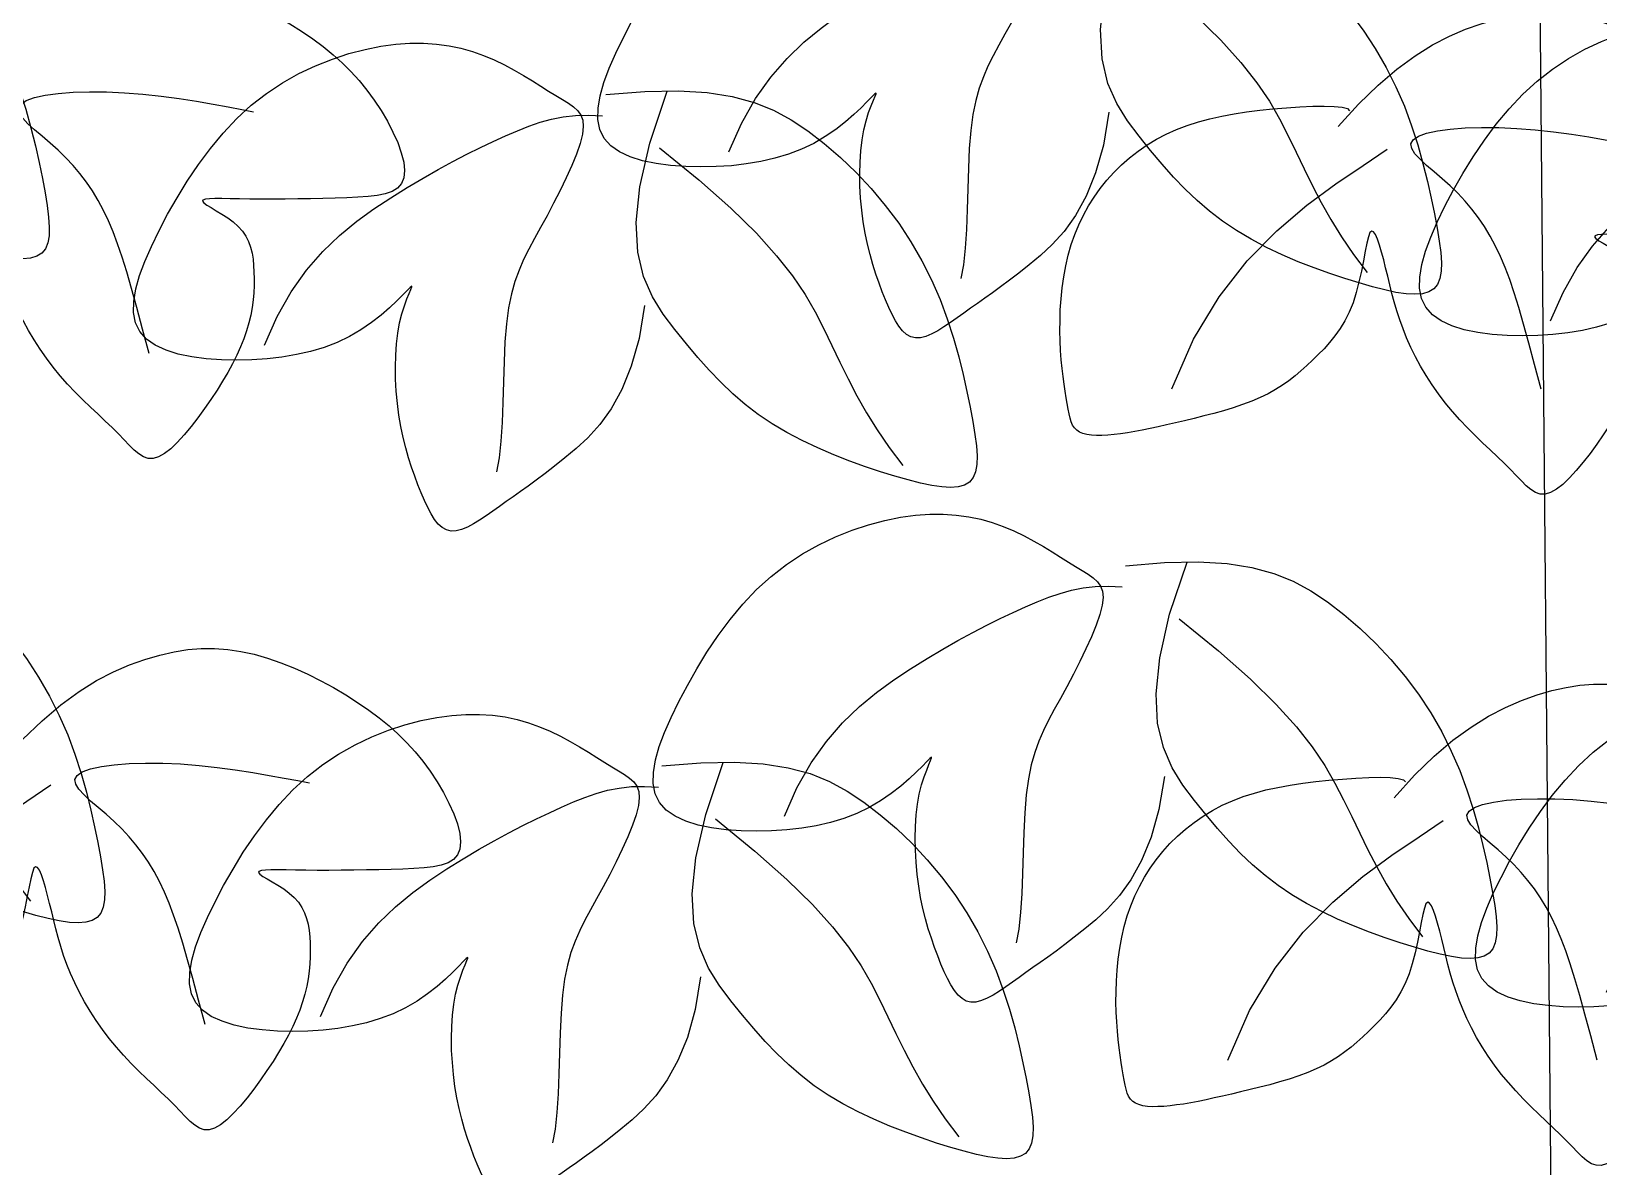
# Model space of a CAD drawing. Header units: millimetres. Extents: x 2 to 5882, y 1831 to 3462.
# Drawn here: x 631.495 to 633.877, y 2701.423 to 2703.149 of the extents above; entities that cross this region are included whole.
import ezdxf

# ---------------------------------------------------------------- set-up
doc = ezdxf.new("R2010")
doc.units = ezdxf.units.MM
for name, color, linetype in [('LH', 94, 'Continuous'), ('LV', 3, 'Continuous'), ('尺寸标注', 4, 'Continuous'), ('标注', 4, 'Continuous')]:
    doc.layers.add(name, color=color, linetype=linetype)

# ---------------------------------------------------------------- blocks, each defined once
blk = doc.blocks.new('茶')
at = {"layer": 'LH'}
for p, q in [((0.6234, 0.511), (0.6116, 0.5075)), ((0.6359, 0.5138), (0.6234, 0.511)), ((0.649, 0.5158), (0.6359, 0.5138)), ((0.6627, 0.5169), (0.649, 0.5158)), ((0.6772, 0.5171), (0.6627, 0.5169)), ((0.6925, 0.5163), (0.6772, 0.5171)), ((0.7086, 0.5144), (0.6925, 0.5163)), ((0.7253, 0.5115), (0.7086, 0.5144)), ((0.7424, 0.5074), (0.7253, 0.5115)), ((0.5791, 0.4929), (0.5691, 0.4871)), ((0.5895, 0.4983), (0.5791, 0.4929)), ((0.6003, 0.5032), (0.5895, 0.4983)), ((0.6116, 0.5075), (0.6003, 0.5032)), ((0.7598, 0.5021), (0.7424, 0.5074)), ((0.7773, 0.4955), (0.7598, 0.5021)), ((0.7946, 0.4876), (0.7773, 0.4955)), ((0.5597, 0.4809), (0.5507, 0.4747)), ((0.5691, 0.4871), (0.5597, 0.4809)), ((0.8116, 0.4783), (0.7946, 0.4876)), ((0.8281, 0.4675), (0.8116, 0.4783)), ((0.5342, 0.4625), (0.5267, 0.4568)), ((0.5422, 0.4685), (0.5342, 0.4625)), ((0.5507, 0.4747), (0.5422, 0.4685)), ((0.8438, 0.4553), (0.8281, 0.4675)), ((-0.5178, 0.4463), (-0.5309, 0.4422)), ((-0.5048, 0.4494), (-0.5178, 0.4463)), ((-0.4916, 0.4514), (-0.5048, 0.4494)), ((-0.4782, 0.4525), (-0.4916, 0.4514)), ((-0.4645, 0.4525), (-0.4782, 0.4525)), ((-0.4504, 0.4515), (-0.4645, 0.4525)), ((-0.4357, 0.4494), (-0.4504, 0.4515)), ((-0.4204, 0.4463), (-0.4357, 0.4494)), ((-0.4043, 0.442), (-0.4204, 0.4463)), ((0.3957, 0.4461), (0.3667, 0.442)), ((0.4297, 0.4483), (0.3957, 0.4461)), ((0.4289, 0.3956), (0.4069, 0.4467)), ((0.4693, 0.4484), (0.4297, 0.4483)), ((0.5134, 0.4471), (0.5077, 0.4429)), ((0.5198, 0.4517), (0.5134, 0.4471)), ((0.5267, 0.4568), (0.5198, 0.4517)), ((0.8588, 0.4418), (0.8438, 0.4553)), ((-0.5574, 0.4314), (-0.5705, 0.4248)), ((-0.5441, 0.4373), (-0.5574, 0.4314)), ((-0.5309, 0.4422), (-0.5441, 0.4373)), ((-0.3874, 0.4363), (-0.4043, 0.442)), ((-0.3697, 0.4289), (-0.3874, 0.4363)), ((-0.3511, 0.4194), (-0.3697, 0.4289)), ((0.3418, 0.4359), (0.3203, 0.4281)), ((0.3667, 0.442), (0.3418, 0.4359)), ((0.4885, 0.4292), (0.4745, 0.4272)), ((0.5016, 0.43), (0.4885, 0.4292)), ((0.4962, 0.4299), (0.4947, 0.4245)), ((0.499, 0.4346), (0.4962, 0.4299)), ((0.5029, 0.4389), (0.499, 0.4346)), ((0.5141, 0.4296), (0.5016, 0.43)), ((0.5077, 0.4429), (0.5029, 0.4389)), ((0.5261, 0.4283), (0.5141, 0.4296)), ((0.8731, 0.4274), (0.8588, 0.4418)), ((-0.5835, 0.4176), (-0.5962, 0.4099)), ((-0.5705, 0.4248), (-0.5835, 0.4176)), ((-0.3316, 0.4076), (-0.3511, 0.4194)), ((0.3014, 0.4186), (0.2844, 0.4074)), ((0.3203, 0.4281), (0.3014, 0.4186)), ((0.4947, 0.4245), (0.4947, 0.4181)), ((0.4947, 0.4181), (0.4962, 0.4104)), ((0.5378, 0.426), (0.5261, 0.4283)), ((0.5496, 0.423), (0.5378, 0.426)), ((0.5615, 0.4194), (0.5496, 0.423)), ((0.5739, 0.4152), (0.5615, 0.4194)), ((0.5868, 0.4106), (0.5739, 0.4152)), ((0.8865, 0.4121), (0.8731, 0.4274)), ((-0.6085, 0.4018), (-0.6203, 0.3934)), ((-0.5962, 0.4099), (-0.6085, 0.4018)), ((-0.3113, 0.393), (-0.3316, 0.4076)), ((0.2844, 0.4074), (0.2684, 0.3948)), ((0.4962, 0.4104), (0.4993, 0.4013)), ((0.4993, 0.4013), (0.5039, 0.3909)), ((0.6003, 0.4055), (0.5868, 0.4106)), ((0.6145, 0.3999), (0.6003, 0.4055)), ((0.6293, 0.3938), (0.6145, 0.3999)), ((0.8992, 0.3964), (0.8865, 0.4121)), ((-0.6315, 0.3849), (-0.642, 0.3762)), ((-0.6203, 0.3934), (-0.6315, 0.3849)), ((-0.2899, 0.3755), (-0.3113, 0.393)), ((0.2684, 0.3948), (0.2529, 0.3807)), ((0.4195, 0.3903), (0.3825, 0.3546)), ((0.4426, 0.3526), (0.4289, 0.3956)), ((0.5039, 0.3909), (0.5096, 0.3796)), ((0.6448, 0.387), (0.6293, 0.3938)), ((0.6608, 0.3796), (0.6448, 0.387)), ((0.9109, 0.3804), (0.8992, 0.3964)), ((-0.6519, 0.3675), (-0.6612, 0.3585)), ((-0.642, 0.3762), (-0.6519, 0.3675)), ((-0.2676, 0.3546), (-0.2899, 0.3755)), ((-0.2783, 0.3718), (-0.2803, 0.3695)), ((-0.2731, 0.3737), (-0.2783, 0.3718)), ((-0.2652, 0.3752), (-0.2731, 0.3737)), ((-0.2552, 0.3764), (-0.2652, 0.3752)), ((-0.2435, 0.3772), (-0.2552, 0.3764)), ((-0.2305, 0.3776), (-0.2435, 0.3772)), ((-0.2169, 0.3778), (-0.2305, 0.3776)), ((-0.2031, 0.3778), (-0.2169, 0.3778)), ((-0.1896, 0.3775), (-0.2031, 0.3778)), ((-0.1763, 0.3769), (-0.1896, 0.3775)), ((-0.1634, 0.376), (-0.1763, 0.3769)), ((-0.1508, 0.3748), (-0.1634, 0.376)), ((-0.1386, 0.3732), (-0.1508, 0.3748)), ((-0.1267, 0.371), (-0.1386, 0.3732)), ((-0.1152, 0.3684), (-0.1267, 0.371)), ((-0.1041, 0.3652), (-0.1152, 0.3684)), ((0.2377, 0.3653), (0.2232, 0.3488)), ((0.2529, 0.3807), (0.2377, 0.3653)), ((0.5096, 0.3796), (0.5163, 0.3677)), ((0.5163, 0.3677), (0.5235, 0.3554)), ((0.6776, 0.3714), (0.6608, 0.3796)), ((0.695, 0.3624), (0.6776, 0.3714)), ((0.9218, 0.3645), (0.9109, 0.3804)), ((-0.6698, 0.3494), (-0.6779, 0.3399)), ((-0.6612, 0.3585), (-0.6698, 0.3494)), ((-0.0933, 0.3614), (-0.1041, 0.3652)), ((-0.0829, 0.357), (-0.0933, 0.3614)), ((-0.0729, 0.352), (-0.0829, 0.357)), ((-0.0634, 0.3465), (-0.0729, 0.352)), ((0.3825, 0.3546), (0.3527, 0.3232)), ((0.4493, 0.3166), (0.4426, 0.3526)), ((0.5235, 0.3554), (0.5311, 0.3431)), ((0.713, 0.3526), (0.695, 0.3624)), ((0.7314, 0.3415), (0.713, 0.3526)), ((0.9318, 0.3488), (0.9218, 0.3645)), ((-0.6779, 0.3399), (-0.6854, 0.3301)), ((-0.466, 0.3346), (-0.4843, 0.331)), ((-0.4476, 0.3376), (-0.466, 0.3346)), ((-0.4295, 0.3399), (-0.4476, 0.3376)), ((-0.4121, 0.3415), (-0.4295, 0.3399)), ((-0.3956, 0.3424), (-0.4121, 0.3415)), ((-0.3805, 0.3425), (-0.3956, 0.3424)), ((-0.3673, 0.3418), (-0.3805, 0.3425)), ((-0.3562, 0.3403), (-0.3673, 0.3418)), ((-0.3476, 0.338), (-0.3562, 0.3403)), ((-0.342, 0.3348), (-0.3476, 0.338)), ((-0.3395, 0.3308), (-0.342, 0.3348)), ((-0.0542, 0.3405), (-0.0634, 0.3465)), ((-0.0455, 0.334), (-0.0542, 0.3405)), ((-0.0372, 0.3271), (-0.0455, 0.334)), ((0.2232, 0.3488), (0.2094, 0.3313)), ((0.5311, 0.3431), (0.5388, 0.3311)), ((0.7499, 0.3286), (0.7314, 0.3415)), ((0.9409, 0.3335), (0.9318, 0.3488)), ((0.9487, 0.3189), (0.9409, 0.3335)), ((-0.6924, 0.3199), (-0.699, 0.3092)), ((-0.6854, 0.3301), (-0.6924, 0.3199)), ((-0.5359, 0.3187), (-0.551, 0.3147)), ((-0.5196, 0.3229), (-0.5359, 0.3187)), ((-0.5023, 0.3271), (-0.5196, 0.3229)), ((-0.4843, 0.331), (-0.5023, 0.3271)), ((-0.3474, 0.3145), (-0.3427, 0.3206)), ((-0.3427, 0.3206), (-0.3399, 0.3261)), ((-0.3399, 0.3261), (-0.3395, 0.3308)), ((-0.2893, 0.3131), (-0.3149, 0.3274)), ((-0.0294, 0.3198), (-0.0372, 0.3271)), ((-0.022, 0.312), (-0.0294, 0.3198)), ((0.2094, 0.3313), (0.1964, 0.3129)), ((0.3527, 0.3232), (0.3289, 0.2957)), ((0.5388, 0.3311), (0.5463, 0.3198)), ((0.5463, 0.3198), (0.5534, 0.3091)), ((0.7683, 0.3137), (0.7499, 0.3286)), ((0.9552, 0.305), (0.9487, 0.3189)), ((-0.699, 0.3092), (-0.705, 0.2981)), ((-0.5645, 0.3109), (-0.5762, 0.3076)), ((-0.551, 0.3147), (-0.5645, 0.3109)), ((-0.3605, 0.3006), (-0.3535, 0.3078)), ((-0.3535, 0.3078), (-0.3474, 0.3145)), ((-0.2604, 0.2968), (-0.2893, 0.3131)), ((-0.0151, 0.3039), (-0.022, 0.312)), ((-0.0087, 0.2954), (-0.0151, 0.3039)), ((0.1964, 0.3129), (0.1844, 0.2939)), ((0.4502, 0.2866), (0.4493, 0.3166)), ((0.5534, 0.3091), (0.56, 0.299)), ((0.7862, 0.2962), (0.7683, 0.3137)), ((0.9602, 0.2918), (0.9552, 0.305)), ((-0.7105, 0.2867), (-0.7152, 0.2753)), ((-0.705, 0.2981), (-0.7105, 0.2867)), ((-0.3755, 0.2852), (-0.368, 0.2931)), ((-0.368, 0.2931), (-0.3605, 0.3006)), ((-0.2292, 0.2776), (-0.2604, 0.2968)), ((-0.0028, 0.2865), (-0.0087, 0.2954)), ((0.0026, 0.2772), (-0.0028, 0.2865)), ((0.1844, 0.2939), (0.1736, 0.2742)), ((0.3289, 0.2957), (0.3104, 0.2714)), ((0.4464, 0.2615), (0.4502, 0.2866)), ((0.56, 0.299), (0.5661, 0.289)), ((0.5661, 0.289), (0.5717, 0.2786)), ((0.8035, 0.2758), (0.7862, 0.2962)), ((0.9633, 0.2794), (0.9602, 0.2918)), ((-0.7152, 0.2753), (-0.7191, 0.2642)), ((-0.3894, 0.2685), (-0.3827, 0.277)), ((-0.3827, 0.277), (-0.3755, 0.2852)), ((-0.1968, 0.2544), (-0.2292, 0.2776)), ((0.0076, 0.2676), (0.0026, 0.2772)), ((0.1736, 0.2742), (0.1641, 0.2541)), ((0.3104, 0.2714), (0.2961, 0.2496)), ((0.5717, 0.2786), (0.5768, 0.2675)), ((0.6813, 0.2706), (0.6814, 0.2713)), ((0.6825, 0.2682), (0.6813, 0.2706)), ((0.6814, 0.2713), (0.683, 0.2703)), ((0.683, 0.2703), (0.6863, 0.2675)), ((0.8198, 0.2519), (0.8035, 0.2758)), ((0.9645, 0.2681), (0.9633, 0.2794)), ((-0.7191, 0.2642), (-0.7219, 0.2537)), ((-0.4014, 0.2506), (-0.3956, 0.2598)), ((-0.3956, 0.2598), (-0.3894, 0.2685)), ((-0.1643, 0.2264), (-0.1968, 0.2544)), ((0.012, 0.2577), (0.0076, 0.2676)), ((0.0159, 0.2474), (0.012, 0.2577)), ((0.1641, 0.2541), (0.156, 0.2338)), ((0.4392, 0.2403), (0.4464, 0.2615)), ((0.5768, 0.2675), (0.5814, 0.2552)), ((0.5814, 0.2552), (0.5854, 0.2413)), ((0.6846, 0.2642), (0.6825, 0.2682)), ((0.6873, 0.2588), (0.6846, 0.2642)), ((0.6863, 0.2675), (0.6912, 0.2632)), ((0.6905, 0.2521), (0.6873, 0.2588)), ((0.6912, 0.2632), (0.6977, 0.2577)), ((0.6977, 0.2577), (0.7056, 0.2514)), ((0.9598, 0.2484), (0.9634, 0.2577)), ((0.9634, 0.2577), (0.9645, 0.2681)), ((-0.7235, 0.244), (-0.7237, 0.2354)), ((-0.7219, 0.2537), (-0.7235, 0.244)), ((-0.4118, 0.2311), (-0.4068, 0.2411)), ((-0.4068, 0.2411), (-0.4014, 0.2506)), ((-0.2977, 0.2375), (-0.296, 0.2422)), ((-0.296, 0.2422), (-0.2943, 0.2452)), ((-0.2943, 0.2452), (-0.2925, 0.2461)), ((-0.2925, 0.2461), (-0.2906, 0.2447)), ((-0.2906, 0.2447), (-0.2887, 0.2406)), ((-0.2887, 0.2406), (-0.2865, 0.2343)), ((0.0194, 0.2368), (0.0159, 0.2474)), ((0.2961, 0.2496), (0.285, 0.2298)), ((0.4298, 0.222), (0.4392, 0.2403)), ((0.5854, 0.2413), (0.5889, 0.2254)), ((0.6937, 0.2442), (0.6905, 0.2521)), ((0.6968, 0.2352), (0.6937, 0.2442)), ((0.7056, 0.2514), (0.7148, 0.2447)), ((0.7148, 0.2447), (0.7251, 0.238)), ((0.8349, 0.2242), (0.8198, 0.2519)), ((0.9453, 0.2334), (0.9537, 0.2403)), ((0.9537, 0.2403), (0.9598, 0.2484)), ((-0.7237, 0.2354), (-0.7224, 0.2281)), ((-0.7224, 0.2281), (-0.7196, 0.2225)), ((-0.7196, 0.2225), (-0.7152, 0.2183)), ((-0.5452, 0.2217), (-0.5368, 0.2225)), ((-0.5368, 0.2225), (-0.5298, 0.2231)), ((-0.5298, 0.2231), (-0.5242, 0.2233)), ((-0.5242, 0.2233), (-0.5201, 0.2232)), ((-0.5201, 0.2232), (-0.5176, 0.2226)), ((-0.5176, 0.2226), (-0.517, 0.2214)), ((-0.4163, 0.2206), (-0.4118, 0.2311)), ((-0.3022, 0.2161), (-0.3007, 0.2241)), ((-0.3007, 0.2241), (-0.2992, 0.2313)), ((-0.2992, 0.2313), (-0.2977, 0.2375)), ((-0.2865, 0.2343), (-0.2842, 0.2263)), ((-0.2842, 0.2263), (-0.2816, 0.2169)), ((-0.1329, 0.1926), (-0.1643, 0.2264)), ((0.0223, 0.2259), (0.0194, 0.2368)), ((0.0248, 0.2149), (0.0223, 0.2259)), ((0.156, 0.2338), (0.1491, 0.2134)), ((0.285, 0.2298), (0.2763, 0.2113)), ((0.4479, 0.2322), (0.4563, 0.1995)), ((0.5889, 0.2254), (0.5919, 0.2073)), ((0.6994, 0.2252), (0.6968, 0.2352)), ((0.7016, 0.2143), (0.6994, 0.2252)), ((0.7251, 0.238), (0.7363, 0.2315)), ((0.7363, 0.2315), (0.7485, 0.2257)), ((0.7485, 0.2257), (0.7614, 0.2208)), ((0.9093, 0.2185), (0.9228, 0.2225)), ((0.9228, 0.2225), (0.9348, 0.2275)), ((0.9348, 0.2275), (0.9453, 0.2334)), ((-0.7152, 0.2183), (-0.7094, 0.2154)), ((-0.7094, 0.2154), (-0.7022, 0.2135)), ((-0.7022, 0.2135), (-0.6939, 0.2125)), ((-0.6939, 0.2125), (-0.6846, 0.2122)), ((-0.6846, 0.2122), (-0.6743, 0.2124)), ((-0.6743, 0.2124), (-0.6631, 0.2128)), ((-0.6631, 0.2128), (-0.6513, 0.2134)), ((-0.6513, 0.2134), (-0.6389, 0.2141)), ((-0.6389, 0.2141), (-0.6263, 0.2149)), ((-0.6263, 0.2149), (-0.6135, 0.2158)), ((-0.6135, 0.2158), (-0.6008, 0.2167)), ((-0.6008, 0.2167), (-0.5883, 0.2176)), ((-0.5883, 0.2176), (-0.5764, 0.2186)), ((-0.5764, 0.2186), (-0.5651, 0.2197)), ((-0.5651, 0.2197), (-0.5546, 0.2207)), ((-0.5546, 0.2207), (-0.5452, 0.2217)), ((-0.5355, 0.2069), (-0.5411, 0.2027)), ((-0.5301, 0.2108), (-0.5355, 0.2069)), ((-0.5252, 0.2143), (-0.5301, 0.2108)), ((-0.5211, 0.2172), (-0.5252, 0.2143)), ((-0.5183, 0.2196), (-0.5211, 0.2172)), ((-0.517, 0.2214), (-0.5183, 0.2196)), ((-0.4243, 0.1981), (-0.4205, 0.2096)), ((-0.4205, 0.2096), (-0.4163, 0.2206)), ((-0.3049, 0.1991), (-0.3035, 0.2077)), ((-0.3035, 0.2077), (-0.3022, 0.2161)), ((-0.2816, 0.2169), (-0.2787, 0.2066)), ((-0.2787, 0.2066), (-0.2754, 0.196)), ((0.0268, 0.2039), (0.0248, 0.2149)), ((0.1491, 0.2134), (0.1435, 0.1932)), ((0.2763, 0.2113), (0.269, 0.1935)), ((0.4194, 0.2055), (0.4298, 0.222)), ((0.5919, 0.2073), (0.5945, 0.1875)), ((0.7034, 0.2029), (0.7016, 0.2143)), ((0.7614, 0.2208), (0.7749, 0.2169)), ((0.7749, 0.2169), (0.789, 0.2139)), ((0.789, 0.2139), (0.8035, 0.2119)), ((0.8035, 0.2119), (0.8184, 0.2106)), ((0.8184, 0.2106), (0.8336, 0.2101)), ((0.8336, 0.2101), (0.849, 0.2104)), ((0.849, 0.2104), (0.8644, 0.2114)), ((0.8644, 0.2114), (0.8798, 0.213)), ((0.8798, 0.213), (0.8949, 0.2154)), ((0.8949, 0.2154), (0.9093, 0.2185)), ((-0.5511, 0.1931), (-0.555, 0.188)), ((-0.5464, 0.198), (-0.5511, 0.1931)), ((-0.5411, 0.2027), (-0.5464, 0.198)), ((-0.4278, 0.1856), (-0.4243, 0.1981)), ((-0.3063, 0.1904), (-0.3049, 0.1991)), ((-0.2754, 0.196), (-0.2717, 0.1854)), ((-0.1035, 0.1519), (-0.1329, 0.1926)), ((0.0285, 0.1929), (0.0268, 0.2039)), ((0.0297, 0.1821), (0.0285, 0.1929)), ((0.1435, 0.1932), (0.1388, 0.1733)), ((0.269, 0.1935), (0.2621, 0.176)), ((0.4089, 0.19), (0.4194, 0.2055)), ((0.4563, 0.1995), (0.4664, 0.1721)), ((0.7046, 0.191), (0.7034, 0.2029)), ((0.7055, 0.1788), (0.7046, 0.191)), ((-0.5602, 0.1769), (-0.5617, 0.1711)), ((-0.558, 0.1826), (-0.5602, 0.1769)), ((-0.555, 0.188), (-0.558, 0.1826)), ((-0.4312, 0.1719), (-0.4278, 0.1856)), ((-0.3093, 0.1726), (-0.3077, 0.1815)), ((-0.3077, 0.1815), (-0.3063, 0.1904)), ((-0.2717, 0.1854), (-0.2676, 0.1753)), ((-0.2676, 0.1753), (-0.2629, 0.1661)), ((0.0307, 0.1715), (0.0297, 0.1821)), ((0.2621, 0.176), (0.2554, 0.1585)), ((0.3881, 0.1614), (0.3986, 0.1753)), ((0.3986, 0.1753), (0.4089, 0.19)), ((0.5945, 0.1875), (0.5969, 0.1669)), ((0.7058, 0.1665), (0.7055, 0.1788)), ((-0.5627, 0.165), (-0.5632, 0.1588)), ((-0.5617, 0.1711), (-0.5627, 0.165)), ((-0.4346, 0.1566), (-0.4312, 0.1719)), ((-0.3133, 0.1542), (-0.3112, 0.1634)), ((-0.3112, 0.1634), (-0.3093, 0.1726)), ((-0.2629, 0.1661), (-0.2579, 0.1578)), ((0.0313, 0.1614), (0.0307, 0.1715)), ((0.0316, 0.1516), (0.0313, 0.1614)), ((0.1388, 0.1733), (0.1351, 0.154)), ((0.3774, 0.1482), (0.3881, 0.1614)), ((0.4664, 0.1721), (0.4779, 0.1494)), ((0.5969, 0.1669), (0.5992, 0.1461)), ((0.7057, 0.1542), (0.7058, 0.1665)), ((-0.5632, 0.1588), (-0.5633, 0.1523)), ((-0.5633, 0.1523), (-0.5631, 0.1457)), ((-0.5631, 0.1457), (-0.5627, 0.1389)), ((-0.4381, 0.1393), (-0.4346, 0.1566)), ((-0.3188, 0.1352), (-0.3159, 0.1448)), ((-0.3159, 0.1448), (-0.3133, 0.1542)), ((-0.2579, 0.1578), (-0.2524, 0.1503)), ((-0.2524, 0.1503), (-0.2466, 0.1434)), ((-0.2466, 0.1434), (-0.2406, 0.1371)), ((-0.0774, 0.1035), (-0.1035, 0.1519)), ((0.0317, 0.1423), (0.0316, 0.1516)), ((0.1351, 0.154), (0.1321, 0.1356)), ((0.2554, 0.1585), (0.2485, 0.1409)), ((0.3663, 0.1357), (0.3774, 0.1482)), ((0.4779, 0.1494), (0.4903, 0.1308)), ((0.5992, 0.1461), (0.6017, 0.1259)), ((0.7052, 0.1422), (0.7057, 0.1542)), ((-0.5627, 0.1389), (-0.5621, 0.1319)), ((-0.5621, 0.1319), (-0.5611, 0.1248)), ((-0.4418, 0.1198), (-0.4381, 0.1393)), ((-0.3222, 0.1254), (-0.3188, 0.1352)), ((-0.2406, 0.1371), (-0.2345, 0.1313)), ((-0.2345, 0.1313), (-0.2282, 0.1259)), ((0.0313, 0.1252), (0.0316, 0.1335)), ((0.0316, 0.1335), (0.0317, 0.1423)), ((0.1321, 0.1356), (0.1297, 0.1182)), ((0.2485, 0.1409), (0.2411, 0.1232)), ((0.3546, 0.1239), (0.3663, 0.1357)), ((0.4903, 0.1308), (0.5032, 0.1157)), ((0.7028, 0.1194), (0.7042, 0.1306)), ((0.7042, 0.1306), (0.7052, 0.1422)), ((-0.5611, 0.1248), (-0.5599, 0.1175)), ((-0.5599, 0.1175), (-0.5582, 0.11)), ((-0.4458, 0.0975), (-0.4418, 0.1198)), ((-0.3305, 0.1056), (-0.3262, 0.1155)), ((-0.3262, 0.1155), (-0.3222, 0.1254)), ((-0.2282, 0.1259), (-0.2219, 0.1207)), ((-0.2219, 0.1207), (-0.2156, 0.1158)), ((-0.2156, 0.1158), (-0.2093, 0.111)), ((0.0304, 0.1103), (0.0309, 0.1175)), ((0.0309, 0.1175), (0.0313, 0.1252)), ((0.1297, 0.1182), (0.1278, 0.1021)), ((0.2411, 0.1232), (0.233, 0.1052)), ((0.3291, 0.102), (0.3423, 0.1126)), ((0.3423, 0.1126), (0.3546, 0.1239)), ((0.5032, 0.1157), (0.5162, 0.1035)), ((0.6017, 0.1259), (0.6044, 0.1072)), ((0.7011, 0.1086), (0.7028, 0.1194)), ((-0.5582, 0.11), (-0.5562, 0.1025)), ((-0.5562, 0.1025), (-0.5537, 0.0948)), ((-0.4504, 0.0723), (-0.4458, 0.0975)), ((-0.3406, 0.0858), (-0.3354, 0.0957)), ((-0.3354, 0.0957), (-0.3305, 0.1056)), ((-0.2093, 0.111), (-0.2029, 0.1064)), ((-0.2029, 0.1064), (-0.1962, 0.102)), ((-0.1962, 0.102), (-0.1893, 0.0979)), ((-0.1893, 0.0979), (-0.182, 0.0941)), ((0.029, 0.092), (0.0294, 0.0975)), ((0.0294, 0.0975), (0.0299, 0.1036)), ((0.0299, 0.1036), (0.0304, 0.1103)), ((0.1278, 0.1021), (0.1262, 0.0874)), ((0.233, 0.1052), (0.2237, 0.0869)), ((0.3151, 0.092), (0.3291, 0.102)), ((0.5162, 0.1035), (0.529, 0.0934)), ((0.6044, 0.1072), (0.6076, 0.0905)), ((0.6968, 0.0885), (0.6991, 0.0983)), ((0.6991, 0.0983), (0.7011, 0.1086)), ((-0.5537, 0.0948), (-0.5507, 0.087)), ((-0.5507, 0.087), (-0.5472, 0.0791)), ((-0.3463, 0.0761), (-0.3406, 0.0858)), ((-0.182, 0.0941), (-0.1742, 0.0905)), ((-0.1742, 0.0905), (-0.1659, 0.0873)), ((-0.1659, 0.0873), (-0.157, 0.0843)), ((-0.157, 0.0843), (-0.1476, 0.0817)), ((-0.1476, 0.0817), (-0.1378, 0.0793)), ((0.0269, 0.0788), (0.0278, 0.0827)), ((0.0278, 0.0827), (0.0284, 0.0871)), ((0.0284, 0.0871), (0.029, 0.092)), ((0.1262, 0.0874), (0.1252, 0.0742)), ((0.2237, 0.0869), (0.213, 0.0681)), ((0.2849, 0.0737), (0.3002, 0.0825)), ((0.3002, 0.0825), (0.3151, 0.092)), ((0.529, 0.0934), (0.5412, 0.085)), ((0.5412, 0.085), (0.5524, 0.0775)), ((0.6076, 0.0905), (0.6115, 0.0768)), ((0.6944, 0.0791), (0.6968, 0.0885)), ((-0.5472, 0.0791), (-0.5432, 0.0711)), ((-0.5432, 0.0711), (-0.5387, 0.063)), ((-0.3588, 0.0572), (-0.3523, 0.0665)), ((-0.3523, 0.0665), (-0.3463, 0.0761)), ((-0.1378, 0.0793), (-0.1278, 0.0772)), ((-0.1278, 0.0772), (-0.1176, 0.0752)), ((-0.1176, 0.0752), (-0.1075, 0.0735)), ((-0.1075, 0.0735), (-0.0974, 0.0719)), ((-0.0974, 0.0719), (-0.0876, 0.0704)), ((-0.0876, 0.0704), (-0.0782, 0.069)), ((-0.0782, 0.069), (-0.0691, 0.0677)), ((-0.0691, 0.0677), (-0.0604, 0.0665)), ((-0.0604, 0.0665), (-0.0521, 0.0654)), ((-0.0521, 0.0654), (-0.0441, 0.0644)), ((-0.0441, 0.0644), (-0.0364, 0.0637)), ((-0.0364, 0.0637), (-0.029, 0.063)), ((0.0027, 0.0629), (0.0077, 0.0636)), ((0.0077, 0.0636), (0.0122, 0.0647)), ((0.0122, 0.0647), (0.0162, 0.0661)), ((0.0162, 0.0661), (0.0195, 0.0678)), ((0.0195, 0.0678), (0.0221, 0.0699)), ((0.0221, 0.0699), (0.0242, 0.0724)), ((0.0242, 0.0724), (0.0258, 0.0754)), ((0.0258, 0.0754), (0.0269, 0.0788)), ((0.1252, 0.0742), (0.1247, 0.0625)), ((0.213, 0.0681), (0.2006, 0.0487)), ((0.2538, 0.0578), (0.2694, 0.0654)), ((0.2694, 0.0654), (0.2849, 0.0737)), ((0.5524, 0.0775), (0.5626, 0.0709)), ((0.5626, 0.0709), (0.572, 0.065)), ((0.572, 0.065), (0.5808, 0.0597)), ((0.6893, 0.0617), (0.6919, 0.0701)), ((0.6919, 0.0701), (0.6944, 0.0791)), ((-0.5387, 0.063), (-0.5336, 0.0548)), ((-0.5336, 0.0548), (-0.5281, 0.0465)), ((-0.3725, 0.0394), (-0.3655, 0.0482)), ((-0.3655, 0.0482), (-0.3588, 0.0572)), ((-0.029, 0.063), (-0.0219, 0.0626)), ((-0.0219, 0.0626), (-0.0152, 0.0623)), ((-0.0152, 0.0623), (-0.0088, 0.0623)), ((-0.0088, 0.0623), (-0.0029, 0.0625)), ((-0.0029, 0.0625), (0.0027, 0.0629)), ((0.1247, 0.0625), (0.1249, 0.0523)), ((0.1249, 0.0523), (0.1258, 0.0436)), ((0.2237, 0.0444), (0.2385, 0.0508)), ((0.2385, 0.0508), (0.2538, 0.0578)), ((0.5808, 0.0597), (0.589, 0.0548)), ((0.589, 0.0548), (0.5967, 0.0502)), ((0.5967, 0.0502), (0.6042, 0.0459)), ((0.6839, 0.0464), (0.6866, 0.0537)), ((0.6866, 0.0537), (0.6893, 0.0617)), ((-0.5281, 0.0465), (-0.5222, 0.038)), ((-0.5222, 0.038), (-0.5158, 0.0294)), ((-0.3796, 0.031), (-0.3725, 0.0394)), ((0.1258, 0.0436), (0.1277, 0.0364)), ((0.1277, 0.0364), (0.1307, 0.0307)), ((0.1843, 0.0296), (0.1965, 0.0338)), ((0.1965, 0.0338), (0.2096, 0.0388)), ((0.2096, 0.0388), (0.2237, 0.0444)), ((0.6042, 0.0459), (0.6114, 0.0416)), ((0.6114, 0.0416), (0.6186, 0.0374)), ((0.6186, 0.0374), (0.6257, 0.0332)), ((0.6257, 0.0332), (0.6325, 0.0294)), ((0.6746, 0.0289), (0.6779, 0.0339)), ((0.6779, 0.0339), (0.681, 0.0397)), ((0.681, 0.0397), (0.6839, 0.0464)), ((-0.5158, 0.0294), (-0.5089, 0.0207)), ((-0.5089, 0.0207), (-0.5017, 0.0119)), ((-0.3937, 0.0151), (-0.3867, 0.0229)), ((-0.3867, 0.0229), (-0.3796, 0.031)), ((0.1307, 0.0307), (0.1348, 0.0265)), ((0.1348, 0.0265), (0.1401, 0.0239)), ((0.1401, 0.0239), (0.1466, 0.0226)), ((0.1466, 0.0226), (0.1543, 0.0226)), ((0.1543, 0.0226), (0.1632, 0.0239)), ((0.1632, 0.0239), (0.1732, 0.0262)), ((0.1732, 0.0262), (0.1843, 0.0296)), ((0.6325, 0.0294), (0.6392, 0.026)), ((0.6392, 0.026), (0.6455, 0.0233)), ((0.6455, 0.0233), (0.6515, 0.0213)), ((0.6515, 0.0213), (0.6571, 0.0204)), ((0.6571, 0.0204), (0.6622, 0.0207)), ((0.6622, 0.0207), (0.6668, 0.0222)), ((0.6668, 0.0222), (0.6709, 0.025)), ((0.6709, 0.025), (0.6746, 0.0289)), ((-0.5017, 0.0119), (-0.4942, 0.0031)), ((-0.4942, 0.0031), (-0.4865, -0.0052)), ((-0.4125, -0.0064), (-0.4067, 0.0005)), ((-0.4067, 0.0005), (-0.4004, 0.0076)), ((-0.4004, 0.0076), (-0.3937, 0.0151)), ((-0.4865, -0.0052), (-0.4788, -0.013)), ((-0.4788, -0.013), (-0.4713, -0.0199)), ((-0.4226, -0.0188), (-0.4178, -0.0128)), ((-0.4178, -0.0128), (-0.4125, -0.0064)), ((0.1265, -0.012), (0.1152, -0.0163)), ((0.1384, -0.0085), (0.1265, -0.012)), ((0.1508, -0.0057), (0.1384, -0.0085)), ((0.1639, -0.0037), (0.1508, -0.0057)), ((0.1776, -0.0026), (0.1639, -0.0037)), ((0.1921, -0.0024), (0.1776, -0.0026)), ((0.2074, -0.0032), (0.1921, -0.0024)), ((0.2235, -0.005), (0.2074, -0.0032)), ((0.2402, -0.008), (0.2235, -0.005)), ((0.2573, -0.0121), (0.2402, -0.008)), ((0.2747, -0.0174), (0.2573, -0.0121)), ((-0.4713, -0.0199), (-0.4641, -0.0258)), ((-0.4641, -0.0258), (-0.4573, -0.0302)), ((-0.4573, -0.0302), (-0.4511, -0.0331)), ((-0.4405, -0.0337), (-0.4359, -0.0317)), ((-0.4359, -0.0317), (-0.4314, -0.0284)), ((-0.4314, -0.0284), (-0.4271, -0.0241)), ((-0.4271, -0.0241), (-0.4226, -0.0188)), ((0.094, -0.0266), (0.0841, -0.0324)), ((0.1044, -0.0212), (0.094, -0.0266)), ((0.1152, -0.0163), (0.1044, -0.0212)), ((0.2922, -0.024), (0.2747, -0.0174)), ((0.3095, -0.0319), (0.2922, -0.024)), ((-0.4511, -0.0331), (-0.4455, -0.0342)), ((-0.4455, -0.0342), (-0.4405, -0.0337)), ((0.0656, -0.0448), (0.0571, -0.051)), ((0.0746, -0.0386), (0.0656, -0.0448)), ((0.0841, -0.0324), (0.0746, -0.0386)), ((0.3265, -0.0412), (0.3095, -0.0319)), ((0.343, -0.052), (0.3265, -0.0412)), ((0.0416, -0.0627), (0.0347, -0.0678)), ((0.0491, -0.057), (0.0416, -0.0627)), ((0.0571, -0.051), (0.0491, -0.057)), ((0.3587, -0.0642), (0.343, -0.052)), ((-0.1184, -0.0775), (-0.1433, -0.0836)), ((-0.0894, -0.0734), (-0.1184, -0.0775)), ((-0.0554, -0.0712), (-0.0894, -0.0734)), ((-0.0562, -0.1239), (-0.0782, -0.0728)), ((-0.0158, -0.0711), (-0.0554, -0.0712)), ((0.0226, -0.0766), (0.0178, -0.0806)), ((0.0283, -0.0724), (0.0226, -0.0766)), ((0.0347, -0.0678), (0.0283, -0.0724)), ((0.3738, -0.0777), (0.3587, -0.0642)), ((0.388, -0.0921), (0.3738, -0.0777)), ((-0.1648, -0.0914), (-0.1836, -0.1009)), ((-0.1433, -0.0836), (-0.1648, -0.0914)), ((0.0034, -0.0903), (-0.0106, -0.0923)), ((0.0165, -0.0895), (0.0034, -0.0903)), ((0.0111, -0.0896), (0.0096, -0.095)), ((0.0096, -0.095), (0.0096, -0.1014)), ((0.0139, -0.0849), (0.0111, -0.0896)), ((0.0178, -0.0806), (0.0139, -0.0849)), ((0.029, -0.0899), (0.0165, -0.0895)), ((0.041, -0.0912), (0.029, -0.0899)), ((0.0527, -0.0935), (0.041, -0.0912)), ((0.0645, -0.0965), (0.0527, -0.0935)), ((0.4015, -0.1074), (0.388, -0.0921)), ((-0.1836, -0.1009), (-0.2007, -0.1121)), ((0.0096, -0.1014), (0.0111, -0.1091)), ((0.0111, -0.1091), (0.0142, -0.1182)), ((0.0764, -0.1001), (0.0645, -0.0965)), ((0.0888, -0.1043), (0.0764, -0.1001)), ((0.1017, -0.1089), (0.0888, -0.1043)), ((0.1152, -0.114), (0.1017, -0.1089)), ((0.4141, -0.1231), (0.4015, -0.1074)), ((-0.2167, -0.1247), (-0.2322, -0.1388)), ((-0.2007, -0.1121), (-0.2167, -0.1247)), ((-0.0425, -0.1669), (-0.0562, -0.1239)), ((0.0142, -0.1182), (0.0188, -0.1286)), ((0.1294, -0.1196), (0.1152, -0.114)), ((0.1442, -0.1257), (0.1294, -0.1196)), ((0.1597, -0.1325), (0.1442, -0.1257)), ((0.4259, -0.1391), (0.4141, -0.1231)), ((-0.2322, -0.1388), (-0.2474, -0.1542)), ((-0.0656, -0.1292), (-0.1026, -0.1649)), ((0.0188, -0.1286), (0.0245, -0.1399)), ((0.0245, -0.1399), (0.0312, -0.1518)), ((0.1758, -0.1399), (0.1597, -0.1325)), ((0.1925, -0.1481), (0.1758, -0.1399)), ((0.4367, -0.155), (0.4259, -0.1391)), ((-0.2474, -0.1542), (-0.2619, -0.1707)), ((0.0312, -0.1518), (0.0384, -0.1641)), ((0.2099, -0.1571), (0.1925, -0.1481)), ((0.2279, -0.1669), (0.2099, -0.1571)), ((0.4467, -0.1707), (0.4367, -0.155)), ((-0.2619, -0.1707), (-0.2757, -0.1882)), ((-0.1026, -0.1649), (-0.1324, -0.1963)), ((-0.0358, -0.2029), (-0.0425, -0.1669)), ((0.0384, -0.1641), (0.046, -0.1764)), ((0.2463, -0.178), (0.2279, -0.1669)), ((0.4558, -0.186), (0.4467, -0.1707)), ((-0.2757, -0.1882), (-0.2887, -0.2066)), ((0.046, -0.1764), (0.0537, -0.1884)), ((0.0537, -0.1884), (0.0612, -0.1997)), ((0.2648, -0.1909), (0.2463, -0.178)), ((0.4636, -0.2006), (0.4558, -0.186)), ((-0.1324, -0.1963), (-0.1562, -0.2238)), ((-0.0349, -0.2329), (-0.0358, -0.2029)), ((0.0612, -0.1997), (0.0683, -0.2103)), ((0.2832, -0.2058), (0.2648, -0.1909)), ((0.3011, -0.2233), (0.2832, -0.2058)), ((0.4702, -0.2145), (0.4636, -0.2006)), ((-0.2887, -0.2066), (-0.3007, -0.2256)), ((0.0683, -0.2103), (0.0749, -0.2205)), ((0.0749, -0.2205), (0.081, -0.2305)), ((0.4751, -0.2277), (0.4702, -0.2145)), ((-0.3007, -0.2256), (-0.3115, -0.2453)), ((-0.1562, -0.2238), (-0.1747, -0.2481)), ((-0.0387, -0.258), (-0.0349, -0.2329)), ((0.081, -0.2305), (0.0866, -0.2409)), ((0.3184, -0.2437), (0.3011, -0.2233)), ((0.4782, -0.2401), (0.4751, -0.2277)), ((-0.3115, -0.2453), (-0.321, -0.2654)), ((-0.1747, -0.2481), (-0.189, -0.2699)), ((0.0866, -0.2409), (0.0917, -0.252)), ((0.0917, -0.252), (0.0963, -0.2643)), ((0.1962, -0.2489), (0.1963, -0.2482)), ((0.1974, -0.2513), (0.1962, -0.2489)), ((0.1963, -0.2482), (0.1979, -0.2492)), ((0.1995, -0.2553), (0.1974, -0.2513)), ((0.1979, -0.2492), (0.2012, -0.252)), ((0.2012, -0.252), (0.2062, -0.2563)), ((0.3347, -0.2676), (0.3184, -0.2437)), ((0.4794, -0.2514), (0.4782, -0.2401)), ((0.4783, -0.2618), (0.4794, -0.2514)), ((-0.321, -0.2654), (-0.3291, -0.2857)), ((-0.189, -0.2699), (-0.2001, -0.2897)), ((-0.0459, -0.2792), (-0.0387, -0.258)), ((0.0963, -0.2643), (0.1003, -0.2782)), ((0.2022, -0.2607), (0.1995, -0.2553)), ((0.2054, -0.2674), (0.2022, -0.2607)), ((0.2086, -0.2753), (0.2054, -0.2674)), ((0.2062, -0.2563), (0.2127, -0.2618)), ((0.2127, -0.2618), (0.2205, -0.2681)), ((0.2205, -0.2681), (0.2297, -0.2748)), ((0.3498, -0.2953), (0.3347, -0.2676)), ((0.4747, -0.2711), (0.4783, -0.2618)), ((-0.3291, -0.2857), (-0.336, -0.3061)), ((-0.0553, -0.2975), (-0.0459, -0.2792)), ((0.1003, -0.2782), (0.1038, -0.2941)), ((0.2117, -0.2843), (0.2086, -0.2753)), ((0.2143, -0.2943), (0.2117, -0.2843)), ((0.2297, -0.2748), (0.24, -0.2815)), ((0.24, -0.2815), (0.2513, -0.288)), ((0.4602, -0.2861), (0.4686, -0.2792)), ((0.4686, -0.2792), (0.4747, -0.2711)), ((-0.2001, -0.2897), (-0.2088, -0.3082)), ((-0.0657, -0.314), (-0.0553, -0.2975)), ((-0.0372, -0.2873), (-0.0288, -0.32)), ((0.1038, -0.2941), (0.1068, -0.3122)), ((0.2165, -0.3052), (0.2143, -0.2943)), ((0.2513, -0.288), (0.2634, -0.2938)), ((0.2634, -0.2938), (0.2763, -0.2987)), ((0.2763, -0.2987), (0.2898, -0.3026)), ((0.4098, -0.3041), (0.4242, -0.301)), ((0.4242, -0.301), (0.4377, -0.297)), ((0.4377, -0.297), (0.4498, -0.292)), ((0.4498, -0.292), (0.4602, -0.2861)), ((-0.336, -0.3061), (-0.3416, -0.3263)), ((-0.2088, -0.3082), (-0.2161, -0.326)), ((-0.0761, -0.3295), (-0.0657, -0.314)), ((0.1068, -0.3122), (0.1094, -0.332)), ((0.2183, -0.3166), (0.2165, -0.3052)), ((0.2195, -0.3285), (0.2183, -0.3166)), ((0.2898, -0.3026), (0.3039, -0.3056)), ((0.3039, -0.3056), (0.3184, -0.3076)), ((0.3184, -0.3076), (0.3333, -0.3089)), ((0.3333, -0.3089), (0.3485, -0.3094)), ((0.3485, -0.3094), (0.3639, -0.3091)), ((0.3639, -0.3091), (0.3793, -0.3081)), ((0.3793, -0.3081), (0.3947, -0.3065)), ((0.3947, -0.3065), (0.4098, -0.3041)), ((-0.3416, -0.3263), (-0.3463, -0.3462)), ((-0.2161, -0.326), (-0.223, -0.3435)), ((-0.0865, -0.3442), (-0.0761, -0.3295)), ((-0.0288, -0.32), (-0.0187, -0.3474)), ((0.1094, -0.332), (0.1118, -0.3526)), ((0.2204, -0.3407), (0.2195, -0.3285)), ((-0.3463, -0.3462), (-0.35, -0.3655)), ((-0.223, -0.3435), (-0.2297, -0.361)), ((-0.097, -0.3581), (-0.0865, -0.3442)), ((-0.0187, -0.3474), (-0.0072, -0.3701)), ((0.2207, -0.353), (0.2204, -0.3407)), ((-0.2297, -0.361), (-0.2366, -0.3786)), ((-0.1077, -0.3713), (-0.097, -0.3581)), ((0.1118, -0.3526), (0.1142, -0.3734)), ((0.2206, -0.3653), (0.2207, -0.353)), ((-0.35, -0.3655), (-0.353, -0.3839)), ((-0.2366, -0.3786), (-0.244, -0.3963)), ((-0.1188, -0.3838), (-0.1077, -0.3713)), ((-0.0072, -0.3701), (0.0052, -0.3887)), ((0.1142, -0.3734), (0.1166, -0.3936)), ((0.2191, -0.3889), (0.2201, -0.3773)), ((0.2201, -0.3773), (0.2206, -0.3653)), ((-0.353, -0.3839), (-0.3554, -0.4013)), ((-0.244, -0.3963), (-0.2521, -0.4143)), ((-0.1428, -0.4069), (-0.1305, -0.3956)), ((-0.1305, -0.3956), (-0.1188, -0.3838)), ((0.0052, -0.3887), (0.0181, -0.4038)), ((0.1166, -0.3936), (0.1194, -0.4123)), ((0.2177, -0.4001), (0.2191, -0.3889)), ((-0.3554, -0.4013), (-0.3573, -0.4174)), ((-0.156, -0.4175), (-0.1428, -0.4069)), ((0.0181, -0.4038), (0.0312, -0.416)), ((0.1194, -0.4123), (0.1226, -0.429)), ((0.214, -0.4212), (0.216, -0.4109)), ((0.216, -0.4109), (0.2177, -0.4001)), ((-0.3573, -0.4174), (-0.3588, -0.4321)), ((-0.2521, -0.4143), (-0.2614, -0.4326)), ((-0.1848, -0.437), (-0.17, -0.4275)), ((-0.17, -0.4275), (-0.156, -0.4175)), ((0.0312, -0.416), (0.044, -0.4261)), ((0.044, -0.4261), (0.0561, -0.4345)), ((0.2117, -0.431), (0.214, -0.4212)), ((-0.3588, -0.4321), (-0.3599, -0.4453)), ((-0.2614, -0.4326), (-0.2721, -0.4514)), ((-0.2001, -0.4458), (-0.1848, -0.437)), ((0.0561, -0.4345), (0.0673, -0.442)), ((0.0673, -0.442), (0.0775, -0.4486)), ((0.1226, -0.429), (0.1264, -0.4427)), ((0.2068, -0.4494), (0.2093, -0.4404)), ((0.2093, -0.4404), (0.2117, -0.431)), ((-0.3599, -0.4453), (-0.3604, -0.457)), ((-0.3604, -0.457), (-0.3602, -0.4672)), ((-0.2721, -0.4514), (-0.2844, -0.4708)), ((-0.2312, -0.4617), (-0.2157, -0.4541)), ((-0.2157, -0.4541), (-0.2001, -0.4458)), ((0.0775, -0.4486), (0.0869, -0.4545)), ((0.0869, -0.4545), (0.0957, -0.4598)), ((0.0957, -0.4598), (0.1039, -0.4647)), ((0.2015, -0.4658), (0.2042, -0.4578)), ((0.2042, -0.4578), (0.2068, -0.4494)), ((-0.3602, -0.4672), (-0.3593, -0.4759)), ((-0.3593, -0.4759), (-0.3573, -0.4831)), ((-0.2755, -0.4807), (-0.2614, -0.475)), ((-0.2614, -0.475), (-0.2466, -0.4687)), ((-0.2466, -0.4687), (-0.2312, -0.4617)), ((0.1039, -0.4647), (0.1116, -0.4692)), ((0.1116, -0.4692), (0.1191, -0.4736)), ((0.1191, -0.4736), (0.1263, -0.4779)), ((0.1959, -0.4798), (0.1988, -0.4731)), ((0.1988, -0.4731), (0.2015, -0.4658)), ((-0.3573, -0.4831), (-0.3544, -0.4888)), ((-0.3544, -0.4888), (-0.3503, -0.493)), ((-0.3118, -0.4933), (-0.3008, -0.4899)), ((-0.3008, -0.4899), (-0.2886, -0.4857)), ((-0.2886, -0.4857), (-0.2755, -0.4807)), ((0.1263, -0.4779), (0.1335, -0.4821)), ((0.1335, -0.4821), (0.1406, -0.4863)), ((0.1406, -0.4863), (0.1475, -0.4901)), ((0.1475, -0.4901), (0.1541, -0.4935)), ((0.1858, -0.4945), (0.1895, -0.4906)), ((0.1895, -0.4906), (0.1928, -0.4856)), ((0.1928, -0.4856), (0.1959, -0.4798)), ((-0.3503, -0.493), (-0.345, -0.4956)), ((-0.345, -0.4956), (-0.3385, -0.4969)), ((-0.3385, -0.4969), (-0.3307, -0.4969)), ((-0.3307, -0.4969), (-0.3219, -0.4956)), ((-0.3219, -0.4956), (-0.3118, -0.4933)), ((0.1541, -0.4935), (0.1604, -0.4962)), ((0.1604, -0.4962), (0.1664, -0.4982)), ((0.1664, -0.4982), (0.172, -0.4991)), ((0.172, -0.4991), (0.1771, -0.4988)), ((0.1771, -0.4988), (0.1817, -0.4973)), ((0.1817, -0.4973), (0.1858, -0.4945))]:
    blk.add_line(p, q, dxfattribs=at)
blk = doc.blocks.new('茶1')
at = {"layer": '尺寸标注'}
for p in [(-0.0841, 0.7079), (-0.0841, 0.0324), (-0.0841, -0.6502)]:
    blk.add_blockref('茶', p, dxfattribs=at)
blk = doc.blocks.new('shu')
at = {"layer": 'LV', "color": 72}
blk.add_line((-1380.3942, -1083.552), (-1380.4696, -1075.3265), dxfattribs=at)

msp = doc.modelspace()

# ---------------------------------------------------------------- block references
at = {"layer": '尺寸标注', "xscale": -1.499999999980944, "yscale": 1.5, "zscale": 1.5, "rotation": 4.769924570327086}
for p in [(630.88799, 2702.43643), (634.95794, 2702.41921), (633.00363, 2702.38227)]:
    msp.add_blockref('茶1', p, dxfattribs=at)
at = {"layer": '标注'}
msp.add_blockref('shu', (2014.2035, 3784.40413), dxfattribs=at)

doc.saveas('drawing.dxf')
